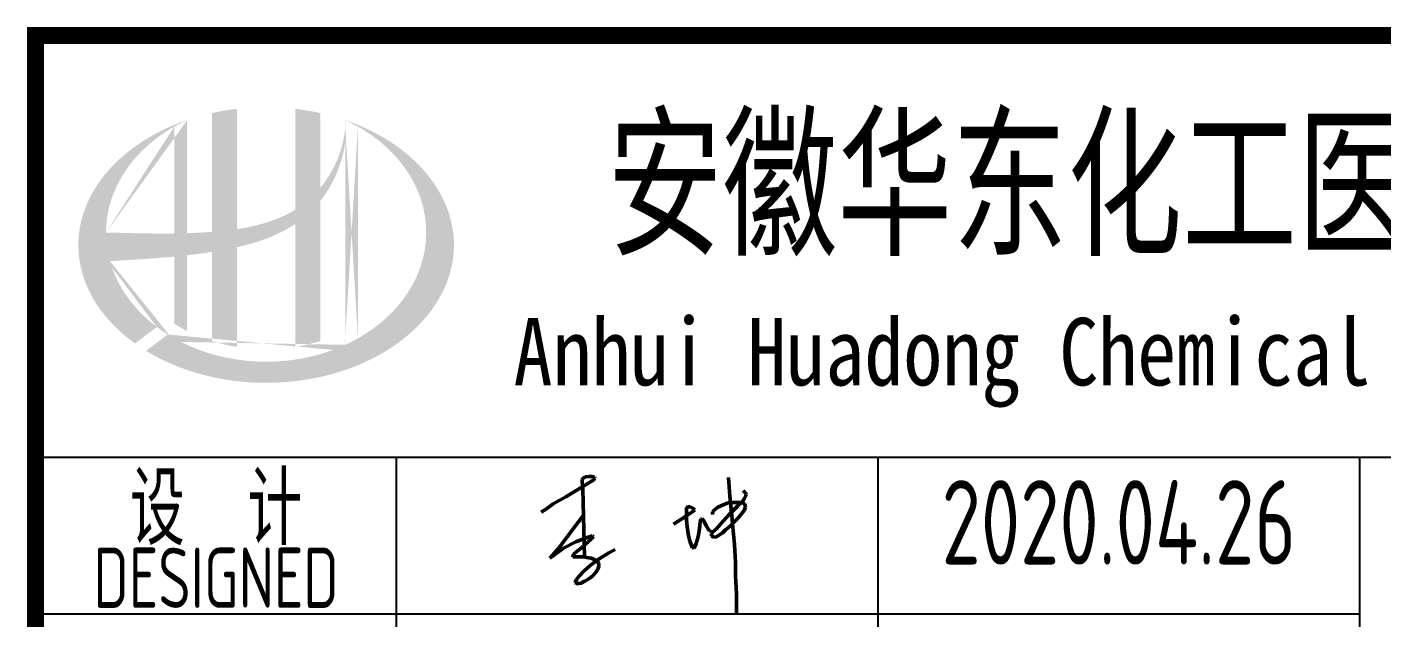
# Model space of a CAD drawing. Extents: x 5600590 to 5949977, y -428435 to -354779.
# Drawn here: x 5840070 to 5845697, y -408265 to -405813 of the extents above; entities that cross this region are included whole.
import ezdxf
from ezdxf.enums import TextEntityAlignment as Align

# ---------------------------------------------------------------- set-up
doc = ezdxf.new("R2010")
doc.units = 0
doc.header["$LTSCALE"] = 1000
doc.header["$MEASUREMENT"] = 0
doc.linetypes.add('2', pattern=[18.5, 12, -3, 0.5, -3])
doc.layers.get('0').update_dxf_attribs({"linetype": 'CONTINUOUS'})
doc.styles.add('AHD', font='sceie.shx', dxfattribs={"width": 0.7, "bigfont": 'sceic.shx'})
doc.styles.add('ECEC_TQ_S', font='')
doc.styles.add('sceie', font='sceie.shx', dxfattribs={"width": 0.7, "bigfont": 'sceic.shx'})
doc.styles.get('ECEC_TQ_S').set_extended_font_data('SimSun')

# ---------------------------------------------------------------- blocks, each defined once
blk = doc.blocks.new('qm')
at = {"lineweight": 50}
for p, q in [((-943370.6, -984436), (-943386.4, -984438.4)), ((-943358.3, -984436), (-943370.6, -984436)), ((-943347.6, -984439), (-943358.3, -984436)), ((-943465.8, -984521.4), (-943349.4, -984450.5)), ((-943396.1, -984445.4), (-943398.8, -984448.7)), ((-943398.8, -984448.7), (-943398.8, -984459)), ((-943398.8, -984459), (-943396.1, -984488.1)), ((-943386.4, -984438.4), (-943396.1, -984445.4)), ((-943396.1, -984488.1), (-943388.7, -984770.8)), ((-943349.4, -984450.5), (-943345.2, -984444.2)), ((-943345.2, -984444.2), (-943347.6, -984439)), ((-942790.9, -984440.7), (-942784.5, -984517.7)), ((-943547.1, -984570.6), (-943518.6, -984549.7)), ((-943518.6, -984549.7), (-943465.8, -984521.4)), ((-942815.2, -984555.8), (-942795.5, -984547)), ((-942795.5, -984547), (-942776.7, -984545.2)), ((-942784.5, -984517.7), (-942777.6, -984585.2)), ((-942776.7, -984545.2), (-942759.3, -984544.3)), ((-942759.3, -984544.3), (-942749.6, -984544.3)), ((-942752.8, -984559.9), (-942732.9, -984539.7)), ((-942749.6, -984544.3), (-942735.7, -984544.7)), ((-942735.7, -984544.7), (-942730, -984545.5)), ((-942732.9, -984539.7), (-942725.5, -984529.5)), ((-942718.3, -984507.7), (-942730.2, -984494.8)), ((-942730, -984545.5), (-942723.8, -984550.4)), ((-942725.5, -984529.5), (-942719.1, -984516.7)), ((-942723.8, -984550.4), (-942720.8, -984557)), ((-942719.1, -984516.7), (-942717.3, -984511)), ((-942717.3, -984511), (-942718.3, -984507.7)), ((-943568.4, -984584.4), (-943547.1, -984570.6)), ((-943393.3, -984596.7), (-943493.3, -984731.8)), ((-942978.2, -984608), (-942959.2, -984595.7)), ((-942960.5, -984562), (-942964.8, -984565.1)), ((-942964.8, -984565.1), (-942964.8, -984617.8)), ((-942950, -984562), (-942960.5, -984562)), ((-942959.2, -984595.7), (-942938.6, -984581.8)), ((-942941.4, -984566.4), (-942950, -984562)), ((-942930.9, -984574.6), (-942941.4, -984566.4)), ((-942938.6, -984581.8), (-942930.9, -984574.6)), ((-942857.2, -984594.1), (-942856.4, -984584.4)), ((-942856.4, -984584.4), (-942848.4, -984575.4)), ((-942848.4, -984575.4), (-942834.4, -984564.4)), ((-942834.4, -984564.4), (-942815.2, -984555.8)), ((-942814.3, -984623.8), (-942783, -984590.7)), ((-942783, -984590.7), (-942752.8, -984559.9)), ((-942777.6, -984585.2), (-942772.2, -984646.7)), ((-942742.2, -984598.4), (-942749.8, -984607.7)), ((-942736.3, -984591.1), (-942742.2, -984598.4)), ((-942730.4, -984584.2), (-942736.3, -984591.1)), ((-942725.6, -984577.1), (-942730.4, -984584.2)), ((-942722.2, -984570.7), (-942725.6, -984577.1)), ((-942719.7, -984563.8), (-942722.2, -984570.7)), ((-942720.8, -984557), (-942719.7, -984563.8)), ((-943018.8, -984634.4), (-942999.9, -984622.2)), ((-942999.9, -984622.2), (-942978.2, -984608)), ((-942964.8, -984617.8), (-942962.1, -984644.3)), ((-942962.1, -984644.3), (-942958.8, -984675)), ((-942912.2, -984664.1), (-942909.6, -984639.3)), ((-942909.6, -984639.3), (-942907.9, -984623.6)), ((-942907.9, -984623.6), (-942904.7, -984613.7)), ((-942904.7, -984613.7), (-942900.5, -984610.6)), ((-942900.5, -984610.6), (-942892.1, -984623.8)), ((-942892.1, -984623.8), (-942882.9, -984641.9)), ((-942882.9, -984641.9), (-942871.2, -984660.5)), ((-942871.2, -984660.5), (-942856.6, -984667.4)), ((-942855.7, -984666.2), (-942842.5, -984654.6)), ((-942842.5, -984654.6), (-942814.3, -984623.8)), ((-942802.7, -984658.6), (-942815.9, -984670.1)), ((-942792.4, -984649.6), (-942802.7, -984658.6)), ((-942781.5, -984639.7), (-942792.4, -984649.6)), ((-942772.3, -984630.7), (-942781.5, -984639.7)), ((-942761.4, -984620.1), (-942772.3, -984630.7)), ((-942772.2, -984646.7), (-942766.2, -984719.5)), ((-942749.8, -984607.7), (-942761.4, -984620.1)), ((-943476, -984734.3), (-943425.2, -984707.2)), ((-943425.2, -984707.2), (-943382.4, -984690.6)), ((-943357.6, -984694.6), (-943400.6, -984732)), ((-943382.4, -984690.6), (-943355, -984683.3)), ((-943350.7, -984686.1), (-943357.6, -984694.6)), ((-943355, -984683.3), (-943350.7, -984686.1)), ((-942958.8, -984675), (-942951.1, -984704.5)), ((-942951.1, -984704.5), (-942940.7, -984732.2)), ((-942935, -984735.3), (-942925, -984714.3)), ((-942925, -984714.3), (-942916.9, -984685.4)), ((-942916.9, -984685.4), (-942912.2, -984664.1)), ((-942860.9, -984673.9), (-942855.7, -984666.2)), ((-942860.9, -984684.9), (-942860.9, -984673.9)), ((-942850.6, -984688.5), (-942860.9, -984684.9)), ((-942840.3, -984686.5), (-942850.6, -984688.5)), ((-942827.9, -984678.2), (-942840.3, -984686.5)), ((-942815.9, -984670.1), (-942827.9, -984678.2)), ((-943493.3, -984731.8), (-943532.7, -984775.8)), ((-943532.7, -984775.8), (-943476, -984734.3)), ((-943426.7, -984752.5), (-943437.7, -984764.8)), ((-943437.7, -984764.8), (-943437.7, -984770)), ((-943437.7, -984770), (-943392.9, -984770)), ((-943400.6, -984732), (-943426.7, -984752.5)), ((-943392.9, -984770), (-943380.2, -984772.5)), ((-943380.2, -984772.5), (-943361.5, -984776)), ((-943328.1, -984779), (-943287.8, -984753.7)), ((-943287.8, -984753.7), (-943261.2, -984739.1)), ((-942940.7, -984732.2), (-942935, -984735.3)), ((-942766.2, -984719.5), (-942760.9, -984794)), ((-943413.6, -984852.5), (-943391, -984829.4)), ((-943391, -984829.4), (-943365.3, -984806.5)), ((-943365.3, -984806.5), (-943328.1, -984779)), ((-943361.5, -984776), (-943344.6, -984782.3)), ((-943344.6, -984782.3), (-943334.6, -984788.5)), ((-943333, -984820.9), (-943340.3, -984832.4)), ((-943334.6, -984788.5), (-943328.5, -984800.6)), ((-943328.5, -984809.7), (-943333, -984820.9)), ((-943328.5, -984800.6), (-943328.5, -984809.7)), ((-942760.9, -984794), (-942760.9, -984848.2)), ((-943427.9, -984878.6), (-943422.3, -984863.8)), ((-943424, -984881), (-943427.9, -984878.6)), ((-943412.8, -984881), (-943424, -984881)), ((-943422.3, -984863.8), (-943413.6, -984852.5)), ((-943401.6, -984879.3), (-943412.8, -984881)), ((-943397, -984875.8), (-943401.6, -984879.3)), ((-943387.2, -984871.2), (-943397, -984875.8)), ((-943377.6, -984865.5), (-943387.2, -984871.2)), ((-943364.9, -984856.8), (-943377.6, -984865.5)), ((-943354.6, -984848.2), (-943364.9, -984856.8)), ((-943347.5, -984841), (-943354.6, -984848.2)), ((-943340.3, -984832.4), (-943347.5, -984841)), ((-942760.9, -984848.2), (-942758, -984923.5)), ((-942758, -984923.5), (-942758, -985007.1))]:
    blk.add_line(p, q, dxfattribs=at)
at = {"style": 'sceie', "width": 0.8}
for p in [(-941169.6, -984626.3), (-941208.7, -985276.9), (-941182.6, -985940.5), (-941143.6, -986591.1), (-941130.5, -987189.7)]:
    blk.add_attdef('2020.04.26', text='', height=350, dxfattribs=at).set_placement(p, align=Align.MIDDLE)

msp = doc.modelspace()

# ---------------------------------------------------------------- hatches: boundary and pattern name
h = msp.add_hatch(color=256)
edge = h.paths.add_edge_path()
edge.add_spline(control_points=[(5840941.1, -406726.1), (5840947.2, -406724.7), (5840953.3, -406723.3), (5841002.4, -406711.4), (5841045, -406698.4), (5841120, -406667.3), (5841152.9, -406650.3), (5841183.8, -406629.7)], knot_values=[61.629012, 61.629012, 61.629012, 61.629012, 63.330431, 63.330431, 75.353634, 75.353634, 85.398649, 85.398649, 85.398649, 85.398649], degree=3, periodic=0)
edge.add_line((5841183.8, -406629.7), (5841183.8, -407139.9))
edge.add_spline(control_points=[(5841183.8, -407139.9), (5841200.9, -407137.2), (5841217.9, -407133.9), (5841252.7, -407125.8), (5841270.4, -407121), (5841287.8, -407115.5)], knot_values=[4.908456, 4.908456, 4.908456, 4.908456, 4.992821, 4.992821, 5.083034, 5.083034, 5.083034, 5.083034], degree=3, periodic=0)
edge.add_line((5841287.8, -407115.5), (5841287.8, -406534.1))
edge.add_spline(control_points=[(5841287.8, -406534.1), (5841296.4, -406523.1), (5841304.6, -406511.8), (5841330.7, -406472.1), (5841346.3, -406442.2), (5841375.6, -406369.4), (5841386.8, -406325.6), (5841391.5, -406280.3), (5841391.6, -406279), (5841391.8, -406277.7)], knot_values=[97.991744, 97.991744, 97.991744, 97.991744, 101.64219, 101.64219, 110.337975, 110.337975, 121.934322, 121.934322, 122.270691, 122.270691, 122.270691, 122.270691], degree=3, periodic=0)
edge.add_line((5841391.8, -406277.7), (5841391.8, -406207.3))
edge.add_spline(control_points=[(5841391.8, -406207.3), (5841391.7, -406215), (5841391.3, -406222.6), (5841390.7, -406230.3)], knot_values=[126.194075, 126.194075, 126.194075, 126.194075, 128.396762, 128.396762, 128.396762, 128.396762], degree=3, periodic=0)
edge.add_spline(control_points=[(5841390.7, -406230.3), (5841390.3, -406236.5), (5841389.7, -406242.7), (5841388.9, -406249)], knot_values=[124.417049, 124.417049, 124.417049, 124.417049, 126.194075, 126.194075, 126.194075, 126.194075], degree=3, periodic=0)
edge.add_spline(control_points=[(5841388.9, -406249), (5841387.7, -406258.1), (5841386.3, -406267.2), (5841384.5, -406276.3)], knot_values=[121.80529, 121.80529, 121.80529, 121.80529, 124.417049, 124.417049, 124.417049, 124.417049], degree=3, periodic=0)
edge.add_spline(control_points=[(5841384.5, -406276.3), (5841382.1, -406288.5), (5841379.2, -406300.6), (5841375.7, -406312.6)], knot_values=[118.31574, 118.31574, 118.31574, 118.31574, 121.80529, 121.80529, 121.80529, 121.80529], degree=3, periodic=0)
edge.add_spline(control_points=[(5841375.7, -406312.6), (5841372.2, -406324.7), (5841368.1, -406336.7), (5841363.6, -406348.6)], knot_values=[114.795988, 114.795988, 114.795988, 114.795988, 118.31574, 118.31574, 118.31574, 118.31574], degree=3, periodic=0)
edge.add_spline(control_points=[(5841363.6, -406348.6), (5841359.1, -406360.3), (5841354.1, -406371.8), (5841348.7, -406383.2)], knot_values=[111.329641, 111.329641, 111.329641, 111.329641, 114.795988, 114.795988, 114.795988, 114.795988], degree=3, periodic=0)
edge.add_spline(control_points=[(5841348.7, -406383.2), (5841343.1, -406394.7), (5841337.1, -406406.1), (5841330.7, -406417.1)], knot_values=[107.79529, 107.79529, 107.79529, 107.79529, 111.329641, 111.329641, 111.329641, 111.329641], degree=3, periodic=0)
edge.add_spline(control_points=[(5841330.7, -406417.1), (5841324.4, -406428), (5841317.6, -406438.5), (5841310.5, -406448.8)], knot_values=[104.343579, 104.343579, 104.343579, 104.343579, 107.79529, 107.79529, 107.79529, 107.79529], degree=3, periodic=0)
edge.add_spline(control_points=[(5841310.5, -406448.8), (5841303.3, -406459.2), (5841295.7, -406469.2), (5841287.8, -406478.9)], knot_values=[100.8507, 100.8507, 100.8507, 100.8507, 104.343579, 104.343579, 104.343579, 104.343579], degree=3, periodic=0)
edge.add_line((5841287.8, -406478.9), (5841287.8, -406169.6))
edge.add_spline(control_points=[(5841287.8, -406169.6), (5841253.7, -406162.1), (5841218.9, -406156.2), (5841183.8, -406152.1)], knot_values=[4.423999, 4.423999, 4.423999, 4.423999, 4.558741, 4.558741, 4.558741, 4.558741], degree=3, periodic=0)
edge.add_line((5841183.8, -406152.1), (5841183.8, -406570.2))
edge.add_spline(control_points=[(5841183.8, -406570.2), (5841111.8, -406614.8), (5841027.6, -406638), (5840941.1, -406651)], knot_values=[63.246215, 63.246215, 63.246215, 63.246215, 87.689124, 87.689124, 87.689124, 87.689124], degree=3, periodic=0)
edge.add_line((5840941.1, -406651), (5840941.1, -406152.1))
edge.add_spline(control_points=[(5840941.1, -406152.1), (5840905.9, -406156.2), (5840871.1, -406162.1), (5840837.1, -406169.6)], knot_values=[4.866038, 4.866038, 4.866038, 4.866038, 5.000777, 5.000777, 5.000777, 5.000777], degree=3, periodic=0)
edge.add_line((5840837.1, -406169.6), (5840837.1, -406662.5))
edge.add_spline(control_points=[(5840837.1, -406662.5), (5840835.4, -406662.6), (5840800.5, -406665.2), (5840765.8, -406667), (5840733.1, -406668)], knot_values=[43.657356, 43.657356, 43.657356, 43.657356, 44.134253, 53.497092, 53.497092, 53.497092, 53.497092], degree=3, periodic=0)
edge.add_line((5840733.1, -406668), (5840733.1, -406198.9))
edge.add_spline(control_points=[(5840733.1, -406198.9), (5840716, -406204.7), (5840699.3, -406211), (5840682.9, -406217.8)], knot_values=[5.14157, 5.14157, 5.14157, 5.14157, 5.212921, 5.212921, 5.212921, 5.212921], degree=3, periodic=0)
edge.add_spline(control_points=[(5840682.9, -406217.8), (5840676, -406220.6), (5840669.1, -406223.5), (5840636.9, -406237.7), (5840612.4, -406249.9), (5840588.9, -406263.1)], knot_values=[5.212921, 5.212921, 5.212921, 5.212921, 5.24296, 5.24296, 5.355623, 5.355623, 5.355623, 5.355623], degree=3, periodic=0)
edge.add_spline(control_points=[(5840588.9, -406263.1), (5840574, -406271.5), (5840559.6, -406280.2), (5840545.6, -406289.3)], knot_values=[5.355623, 5.355623, 5.355623, 5.355623, 5.426974, 5.426974, 5.426974, 5.426974], degree=3, periodic=0)
edge.add_spline(control_points=[(5840545.6, -406289.3), (5840538.2, -406294.2), (5840530.9, -406299.1), (5840517.4, -406308.6), (5840511.1, -406313.1), (5840505, -406317.7)], knot_values=[5.426974, 5.426974, 5.426974, 5.426974, 5.464765, 5.464765, 5.498325, 5.498325, 5.498325, 5.498325], degree=3, periodic=0)
edge.add_spline(control_points=[(5840505, -406317.7), (5840478.9, -406337.3), (5840454.9, -406358.1), (5840433, -406380.1)], knot_values=[5.498325, 5.498325, 5.498325, 5.498325, 5.641027, 5.641027, 5.641027, 5.641027], degree=3, periodic=0)
edge.add_spline(control_points=[(5840433, -406380.1), (5840426, -406387.1), (5840419.2, -406394.2), (5840398.8, -406416.8), (5840385.9, -406432.6), (5840374.1, -406448.8)], knot_values=[5.641027, 5.641027, 5.641027, 5.641027, 5.686569, 5.686569, 5.783729, 5.783729, 5.783729, 5.783729], degree=3, periodic=0)
edge.add_spline(control_points=[(5840374.1, -406448.8), (5840359, -406469.6), (5840345.7, -406491), (5840332.6, -406516), (5840331, -406519.1), (5840329.4, -406522.3)], knot_values=[5.783729, 5.783729, 5.783729, 5.783729, 5.908374, 5.908374, 5.92643, 5.92643, 5.92643, 5.92643], degree=3, periodic=0)
edge.add_spline(control_points=[(5840329.4, -406522.3), (5840316.9, -406547.4), (5840306.9, -406573.1), (5840299.4, -406599)], knot_values=[5.92643, 5.92643, 5.92643, 5.92643, 6.069132, 6.069132, 6.069132, 6.069132], degree=3, periodic=0)
edge.add_spline(control_points=[(5840299.4, -406599), (5840296.1, -406610.1), (5840293.4, -406621.3), (5840288, -406647.4), (5840285.7, -406662.5), (5840284.3, -406677.5)], knot_values=[6.069132, 6.069132, 6.069132, 6.069132, 6.130179, 6.130179, 6.211834, 6.211834, 6.211834, 6.211834], degree=3, periodic=0)
edge.add_spline(control_points=[(5840284.3, -406677.5), (5840283, -406690.7), (5840282.4, -406703.9), (5840282.4, -406717.1)], knot_values=[6.211834, 6.211834, 6.211834, 6.211834, 6.283185, 6.283185, 6.283185, 6.283185], degree=3, periodic=0)
edge.add_spline(control_points=[(5840282.4, -406717.1), (5840282.4, -406726.4), (5840282.7, -406735.8), (5840283.4, -406745.1)], knot_values=[6.283185, 6.283185, 6.283185, 6.283185, 6.333655, 6.333655, 6.333655, 6.333655], degree=3, periodic=0)
edge.add_spline(control_points=[(5840283.4, -406745.1), (5840284.6, -406763.7), (5840287.1, -406782.3), (5840290.9, -406800.9)], knot_values=[6.333655, 6.333655, 6.333655, 6.333655, 6.434594, 6.434594, 6.434594, 6.434594], degree=3, periodic=0)
edge.add_spline(control_points=[(5840290.9, -406800.9), (5840291.1, -406802.1), (5840291.4, -406803.3), (5840295.3, -406821.8), (5840300.1, -406839), (5840305.9, -406856)], knot_values=[6.434594, 6.434594, 6.434594, 6.434594, 6.441278, 6.441278, 6.535532, 6.535532, 6.535532, 6.535532], degree=3, periodic=0)
edge.add_spline(control_points=[(5840305.9, -406856), (5840312.2, -406874.2), (5840319.7, -406892.3), (5840328.5, -406910.1)], knot_values=[6.535532, 6.535532, 6.535532, 6.535532, 6.636471, 6.636471, 6.636471, 6.636471], degree=3, periodic=0)
edge.add_spline(control_points=[(5840328.5, -406910.1), (5840330.7, -406914.5), (5840333, -406919), (5840342.3, -406936.6), (5840350, -406949.7), (5840358.4, -406962.5)], knot_values=[6.636471, 6.636471, 6.636471, 6.636471, 6.661894, 6.661894, 6.73741, 6.73741, 6.73741, 6.73741], degree=3, periodic=0)
edge.add_spline(control_points=[(5840358.4, -406962.5), (5840369.5, -406979.7), (5840381.9, -406996.5), (5840395.5, -407012.9)], knot_values=[6.73741, 6.73741, 6.73741, 6.73741, 6.838349, 6.838349, 6.838349, 6.838349], degree=3, periodic=0)
edge.add_spline(control_points=[(5840395.5, -407012.9), (5840401.4, -407020), (5840407.5, -407027.1), (5840422, -407043), (5840430.6, -407051.9), (5840439.5, -407060.5)], knot_values=[6.838349, 6.838349, 6.838349, 6.838349, 6.88251, 6.88251, 6.939288, 6.939288, 6.939288, 6.939288], degree=3, periodic=0)
edge.add_spline(control_points=[(5840439.5, -407060.5), (5840455.2, -407075.9), (5840472.1, -407090.7), (5840490, -407104.9)], knot_values=[6.939288, 6.939288, 6.939288, 6.939288, 7.040227, 7.040227, 7.040227, 7.040227], degree=3, periodic=0)
edge.add_spline(control_points=[(5840490, -407104.9), (5840498.9, -407112), (5840508.1, -407119), (5840517.6, -407125.7)], knot_values=[7.040227, 7.040227, 7.040227, 7.040227, 7.090696, 7.090696, 7.090696, 7.090696], degree=3, periodic=0)
edge.add_line((5840517.6, -407125.7), (5840608.7, -407057.4))
edge.add_ellipse((5841062.4, -406665.1), major_axis=(665, 0), ratio=0.806676, start_angle=192.819, end_angle=226.9853, ccw=False)
edge.add_spline(control_points=[(5840414, -406784.1), (5840438, -406782.6), (5840462.1, -406781.2), (5840550.8, -406775.7), (5840615.6, -406771.4), (5840681.1, -406765)], knot_values=[11.398263, 11.398263, 11.398263, 11.398263, 18.40729, 18.40729, 37.18094, 37.18094, 37.18094, 37.18094], degree=3, periodic=0)
edge.add_line((5840681.1, -406765), (5840681.1, -407044.1))
edge.add_spline(control_points=[(5840681.1, -407044.1), (5840684.6, -407046.3), (5840688.2, -407048.5), (5840705.2, -407058.7), (5840718.9, -407066.3), (5840733.1, -407073.5)], knot_values=[4.049945, 4.049945, 4.049945, 4.049945, 4.072021, 4.072021, 4.153257, 4.153257, 4.153257, 4.153257], degree=3, periodic=0)
edge.add_line((5840733.1, -407073.5), (5840733.1, -406759.6))
edge.add_spline(control_points=[(5840733.1, -406759.6), (5840765.3, -406755.9), (5840797.6, -406751.7), (5840832.5, -406746.3), (5840834.8, -406745.9), (5840837.1, -406745.6)], knot_values=[42.135009, 42.135009, 42.135009, 42.135009, 51.307228, 51.307228, 51.948574, 51.948574, 51.948574, 51.948574], degree=3, periodic=0)
edge.add_line((5840837.1, -406745.6), (5840837.1, -407115.5))
edge.add_spline(control_points=[(5840837.1, -407115.5), (5840870.7, -407126.1), (5840905.6, -407134.3), (5840941.1, -407139.9)], knot_values=[4.34174, 4.34174, 4.34174, 4.34174, 4.516316, 4.516316, 4.516316, 4.516316], degree=3, periodic=0)
edge.add_line((5840941.1, -407139.9), (5840941.1, -406726.1))
edge = h.paths.add_edge_path(flags=16)
edge.add_ellipse((5841062.4, -406665.1), major_axis=(665, 0), ratio=0.806676, start_angle=124.9875, end_angle=179.999, ccw=False)
edge.add_line((5840681.1, -406225.6), (5840681.1, -406669.2))
edge.add_spline(control_points=[(5840681.1, -406669.2), (5840585.7, -406670.5), (5840491.8, -406667.5), (5840397.4, -406665.1)], knot_values=[11.27373, 11.27373, 11.27373, 11.27373, 38.687513, 38.687513, 38.687513, 38.687513], degree=3, periodic=0)
edge = h.paths.add_edge_path()
edge.add_spline(control_points=[(5840563.6, -407156.2), (5840594.6, -407175.2), (5840627.8, -407192.5), (5840712.4, -407229.7), (5840765.7, -407247.6), (5840876.4, -407274.1), (5840933.9, -407282.9), (5841050, -407290.6), (5841108.7, -407289.7), (5841224.2, -407278.2), (5841281.1, -407267.7), (5841390.1, -407237.6), (5841442.3, -407218.1), (5841539.2, -407171.2), (5841584, -407143.9), (5841663.9, -407082.9), (5841699.1, -407049.4), (5841758.4, -406977.9), (5841782.5, -406940), (5841818.9, -406861.9), (5841831.2, -406821.7), (5841843.8, -406740.5), (5841844.1, -406699.5), (5841832.6, -406618), (5841820.8, -406577.5), (5841785.2, -406498.8), (5841761.4, -406460.6), (5841702.6, -406388.4), (5841667.5, -406354.4), (5841587.7, -406292.8), (5841543, -406265.1), (5841461.8, -406225.3), (5841427.4, -406211.1), (5841391.8, -406198.9)], knot_values=[0.886421, 0.886421, 0.886421, 0.886421, 1.040557, 1.040557, 1.261172, 1.261172, 1.481788, 1.481788, 1.702404, 1.702404, 1.92302, 1.92302, 2.143636, 2.143636, 2.364252, 2.364252, 2.584868, 2.584868, 2.805484, 2.805484, 3.026099, 3.026099, 3.246715, 3.246715, 3.46852, 3.46852, 3.690325, 3.690325, 3.91213, 3.91213, 4.133935, 4.133935, 4.283209, 4.283209, 4.283209, 4.283209], degree=3, periodic=0)
edge.add_line((5841391.8, -406198.9), (5841391.8, -406198.9))
edge.add_spline(control_points=[(5841391.8, -406199), (5841391.8, -406201.8), (5841391.8, -406204.5), (5841391.8, -406207.3)], knot_values=[128.396762, 128.396762, 128.396762, 128.396762, 129.192193, 129.192193, 129.192193, 129.192193], degree=3, periodic=0)
edge.add_line((5841391.8, -406207.3), (5841391.8, -407131.2))
edge.add_ellipse((5841062.4, -406665.1), major_axis=(665, 0), ratio=0.806676, start_angle=232.1054, end_angle=299.6833, ccw=False)
edge.add_line((5840653.9, -407088.5), (5840563.6, -407156.2))
edge = h.paths.add_edge_path(flags=16)
edge.add_ellipse((5841062.4, -406665.1), major_axis=(665, 0), ratio=0.806676, start_angle=304.9875, end_angle=415.0121, ccw=False)
edge.add_line((5841443.8, -407104.6), (5841443.8, -406225.6))
h = msp.add_hatch(color=256)
edge = h.paths.add_edge_path()
edge.add_spline(control_points=[(5840941.1, -406726.1), (5840947.2, -406724.7), (5840953.3, -406723.3), (5841002.4, -406711.4), (5841045, -406698.4), (5841120, -406667.3), (5841152.9, -406650.3), (5841183.8, -406629.7)], knot_values=[61.629012, 61.629012, 61.629012, 61.629012, 63.330431, 63.330431, 75.353634, 75.353634, 85.398649, 85.398649, 85.398649, 85.398649], degree=3, periodic=0)
edge.add_line((5841183.8, -406629.7), (5841183.8, -407139.9))
edge.add_spline(control_points=[(5841183.8, -407139.9), (5841200.9, -407137.2), (5841217.9, -407133.9), (5841252.7, -407125.8), (5841270.4, -407121), (5841287.8, -407115.5)], knot_values=[4.908456, 4.908456, 4.908456, 4.908456, 4.992821, 4.992821, 5.083034, 5.083034, 5.083034, 5.083034], degree=3, periodic=0)
edge.add_line((5841287.8, -407115.5), (5841287.8, -406534.1))
edge.add_spline(control_points=[(5841287.8, -406534.1), (5841296.4, -406523.1), (5841304.6, -406511.8), (5841330.7, -406472.1), (5841346.3, -406442.2), (5841375.6, -406369.4), (5841386.8, -406325.6), (5841391.5, -406280.3), (5841391.6, -406279), (5841391.8, -406277.7)], knot_values=[97.991744, 97.991744, 97.991744, 97.991744, 101.64219, 101.64219, 110.337975, 110.337975, 121.934322, 121.934322, 122.270691, 122.270691, 122.270691, 122.270691], degree=3, periodic=0)
edge.add_line((5841391.8, -406277.7), (5841391.8, -406207.3))
edge.add_spline(control_points=[(5841391.8, -406207.3), (5841391.7, -406215), (5841391.3, -406222.6), (5841390.7, -406230.3)], knot_values=[126.194075, 126.194075, 126.194075, 126.194075, 128.396762, 128.396762, 128.396762, 128.396762], degree=3, periodic=0)
edge.add_spline(control_points=[(5841390.7, -406230.3), (5841390.3, -406236.5), (5841389.7, -406242.7), (5841388.9, -406249)], knot_values=[124.417049, 124.417049, 124.417049, 124.417049, 126.194075, 126.194075, 126.194075, 126.194075], degree=3, periodic=0)
edge.add_spline(control_points=[(5841388.9, -406249), (5841387.7, -406258.1), (5841386.3, -406267.2), (5841384.5, -406276.3)], knot_values=[121.80529, 121.80529, 121.80529, 121.80529, 124.417049, 124.417049, 124.417049, 124.417049], degree=3, periodic=0)
edge.add_spline(control_points=[(5841384.5, -406276.3), (5841382.1, -406288.5), (5841379.2, -406300.6), (5841375.7, -406312.6)], knot_values=[118.31574, 118.31574, 118.31574, 118.31574, 121.80529, 121.80529, 121.80529, 121.80529], degree=3, periodic=0)
edge.add_spline(control_points=[(5841375.7, -406312.6), (5841372.2, -406324.7), (5841368.1, -406336.7), (5841363.6, -406348.6)], knot_values=[114.795988, 114.795988, 114.795988, 114.795988, 118.31574, 118.31574, 118.31574, 118.31574], degree=3, periodic=0)
edge.add_spline(control_points=[(5841363.6, -406348.6), (5841359.1, -406360.3), (5841354.1, -406371.8), (5841348.7, -406383.2)], knot_values=[111.329641, 111.329641, 111.329641, 111.329641, 114.795988, 114.795988, 114.795988, 114.795988], degree=3, periodic=0)
edge.add_spline(control_points=[(5841348.7, -406383.2), (5841343.1, -406394.7), (5841337.1, -406406.1), (5841330.7, -406417.1)], knot_values=[107.79529, 107.79529, 107.79529, 107.79529, 111.329641, 111.329641, 111.329641, 111.329641], degree=3, periodic=0)
edge.add_spline(control_points=[(5841330.7, -406417.1), (5841324.4, -406428), (5841317.6, -406438.5), (5841310.5, -406448.8)], knot_values=[104.343579, 104.343579, 104.343579, 104.343579, 107.79529, 107.79529, 107.79529, 107.79529], degree=3, periodic=0)
edge.add_spline(control_points=[(5841310.5, -406448.8), (5841303.3, -406459.2), (5841295.7, -406469.2), (5841287.8, -406478.9)], knot_values=[100.8507, 100.8507, 100.8507, 100.8507, 104.343579, 104.343579, 104.343579, 104.343579], degree=3, periodic=0)
edge.add_line((5841287.8, -406478.9), (5841287.8, -406169.6))
edge.add_spline(control_points=[(5841287.8, -406169.6), (5841253.7, -406162.1), (5841218.9, -406156.2), (5841183.8, -406152.1)], knot_values=[4.423999, 4.423999, 4.423999, 4.423999, 4.558741, 4.558741, 4.558741, 4.558741], degree=3, periodic=0)
edge.add_line((5841183.8, -406152.1), (5841183.8, -406570.2))
edge.add_spline(control_points=[(5841183.8, -406570.2), (5841111.8, -406614.8), (5841027.6, -406638), (5840941.1, -406651)], knot_values=[63.246215, 63.246215, 63.246215, 63.246215, 87.689124, 87.689124, 87.689124, 87.689124], degree=3, periodic=0)
edge.add_line((5840941.1, -406651), (5840941.1, -406152.1))
edge.add_spline(control_points=[(5840941.1, -406152.1), (5840905.9, -406156.2), (5840871.1, -406162.1), (5840837.1, -406169.6)], knot_values=[4.866038, 4.866038, 4.866038, 4.866038, 5.000777, 5.000777, 5.000777, 5.000777], degree=3, periodic=0)
edge.add_line((5840837.1, -406169.6), (5840837.1, -406662.5))
edge.add_spline(control_points=[(5840837.1, -406662.5), (5840835.4, -406662.6), (5840800.5, -406665.2), (5840765.8, -406667), (5840733.1, -406668)], knot_values=[43.657356, 43.657356, 43.657356, 43.657356, 44.134253, 53.497092, 53.497092, 53.497092, 53.497092], degree=3, periodic=0)
edge.add_line((5840733.1, -406668), (5840733.1, -406198.9))
edge.add_spline(control_points=[(5840733.1, -406198.9), (5840716, -406204.7), (5840699.3, -406211), (5840682.9, -406217.8)], knot_values=[5.14157, 5.14157, 5.14157, 5.14157, 5.212921, 5.212921, 5.212921, 5.212921], degree=3, periodic=0)
edge.add_spline(control_points=[(5840682.9, -406217.8), (5840676, -406220.6), (5840669.1, -406223.5), (5840636.9, -406237.7), (5840612.4, -406249.9), (5840588.9, -406263.1)], knot_values=[5.212921, 5.212921, 5.212921, 5.212921, 5.24296, 5.24296, 5.355623, 5.355623, 5.355623, 5.355623], degree=3, periodic=0)
edge.add_spline(control_points=[(5840588.9, -406263.1), (5840574, -406271.5), (5840559.6, -406280.2), (5840545.6, -406289.3)], knot_values=[5.355623, 5.355623, 5.355623, 5.355623, 5.426974, 5.426974, 5.426974, 5.426974], degree=3, periodic=0)
edge.add_spline(control_points=[(5840545.6, -406289.3), (5840538.2, -406294.2), (5840530.9, -406299.1), (5840517.4, -406308.6), (5840511.1, -406313.1), (5840505, -406317.7)], knot_values=[5.426974, 5.426974, 5.426974, 5.426974, 5.464765, 5.464765, 5.498325, 5.498325, 5.498325, 5.498325], degree=3, periodic=0)
edge.add_spline(control_points=[(5840505, -406317.7), (5840478.9, -406337.3), (5840454.9, -406358.1), (5840433, -406380.1)], knot_values=[5.498325, 5.498325, 5.498325, 5.498325, 5.641027, 5.641027, 5.641027, 5.641027], degree=3, periodic=0)
edge.add_spline(control_points=[(5840433, -406380.1), (5840426, -406387.1), (5840419.2, -406394.2), (5840398.8, -406416.8), (5840385.9, -406432.6), (5840374.1, -406448.8)], knot_values=[5.641027, 5.641027, 5.641027, 5.641027, 5.686569, 5.686569, 5.783729, 5.783729, 5.783729, 5.783729], degree=3, periodic=0)
edge.add_spline(control_points=[(5840374.1, -406448.8), (5840359, -406469.6), (5840345.7, -406491), (5840332.6, -406516), (5840331, -406519.1), (5840329.4, -406522.3)], knot_values=[5.783729, 5.783729, 5.783729, 5.783729, 5.908374, 5.908374, 5.92643, 5.92643, 5.92643, 5.92643], degree=3, periodic=0)
edge.add_spline(control_points=[(5840329.4, -406522.3), (5840316.9, -406547.4), (5840306.9, -406573.1), (5840299.4, -406599)], knot_values=[5.92643, 5.92643, 5.92643, 5.92643, 6.069132, 6.069132, 6.069132, 6.069132], degree=3, periodic=0)
edge.add_spline(control_points=[(5840299.4, -406599), (5840296.1, -406610.1), (5840293.4, -406621.3), (5840288, -406647.4), (5840285.7, -406662.5), (5840284.3, -406677.5)], knot_values=[6.069132, 6.069132, 6.069132, 6.069132, 6.130179, 6.130179, 6.211834, 6.211834, 6.211834, 6.211834], degree=3, periodic=0)
edge.add_spline(control_points=[(5840284.3, -406677.5), (5840283, -406690.7), (5840282.4, -406703.9), (5840282.4, -406717.1)], knot_values=[6.211834, 6.211834, 6.211834, 6.211834, 6.283185, 6.283185, 6.283185, 6.283185], degree=3, periodic=0)
edge.add_spline(control_points=[(5840282.4, -406717.1), (5840282.4, -406726.4), (5840282.7, -406735.8), (5840283.4, -406745.1)], knot_values=[6.283185, 6.283185, 6.283185, 6.283185, 6.333655, 6.333655, 6.333655, 6.333655], degree=3, periodic=0)
edge.add_spline(control_points=[(5840283.4, -406745.1), (5840284.6, -406763.7), (5840287.1, -406782.3), (5840290.9, -406800.9)], knot_values=[6.333655, 6.333655, 6.333655, 6.333655, 6.434594, 6.434594, 6.434594, 6.434594], degree=3, periodic=0)
edge.add_spline(control_points=[(5840290.9, -406800.9), (5840291.1, -406802.1), (5840291.4, -406803.3), (5840295.3, -406821.8), (5840300.1, -406839), (5840305.9, -406856)], knot_values=[6.434594, 6.434594, 6.434594, 6.434594, 6.441278, 6.441278, 6.535532, 6.535532, 6.535532, 6.535532], degree=3, periodic=0)
edge.add_spline(control_points=[(5840305.9, -406856), (5840312.2, -406874.2), (5840319.7, -406892.3), (5840328.5, -406910.1)], knot_values=[6.535532, 6.535532, 6.535532, 6.535532, 6.636471, 6.636471, 6.636471, 6.636471], degree=3, periodic=0)
edge.add_spline(control_points=[(5840328.5, -406910.1), (5840330.7, -406914.5), (5840333, -406919), (5840342.3, -406936.6), (5840350, -406949.7), (5840358.4, -406962.5)], knot_values=[6.636471, 6.636471, 6.636471, 6.636471, 6.661894, 6.661894, 6.73741, 6.73741, 6.73741, 6.73741], degree=3, periodic=0)
edge.add_spline(control_points=[(5840358.4, -406962.5), (5840369.5, -406979.7), (5840381.9, -406996.5), (5840395.5, -407012.9)], knot_values=[6.73741, 6.73741, 6.73741, 6.73741, 6.838349, 6.838349, 6.838349, 6.838349], degree=3, periodic=0)
edge.add_spline(control_points=[(5840395.5, -407012.9), (5840401.4, -407020), (5840407.5, -407027.1), (5840422, -407043), (5840430.6, -407051.9), (5840439.5, -407060.5)], knot_values=[6.838349, 6.838349, 6.838349, 6.838349, 6.88251, 6.88251, 6.939288, 6.939288, 6.939288, 6.939288], degree=3, periodic=0)
edge.add_spline(control_points=[(5840439.5, -407060.5), (5840455.2, -407075.9), (5840472.1, -407090.7), (5840490, -407104.9)], knot_values=[6.939288, 6.939288, 6.939288, 6.939288, 7.040227, 7.040227, 7.040227, 7.040227], degree=3, periodic=0)
edge.add_spline(control_points=[(5840490, -407104.9), (5840498.9, -407112), (5840508.1, -407119), (5840517.6, -407125.7)], knot_values=[7.040227, 7.040227, 7.040227, 7.040227, 7.090696, 7.090696, 7.090696, 7.090696], degree=3, periodic=0)
edge.add_line((5840517.6, -407125.7), (5840608.7, -407057.4))
edge.add_ellipse((5841062.4, -406665.1), major_axis=(665, 0), ratio=0.806676, start_angle=192.819, end_angle=226.9853, ccw=False)
edge.add_spline(control_points=[(5840414, -406784.1), (5840438, -406782.6), (5840462.1, -406781.2), (5840550.8, -406775.7), (5840615.6, -406771.4), (5840681.1, -406765)], knot_values=[11.398263, 11.398263, 11.398263, 11.398263, 18.40729, 18.40729, 37.18094, 37.18094, 37.18094, 37.18094], degree=3, periodic=0)
edge.add_line((5840681.1, -406765), (5840681.1, -407044.1))
edge.add_spline(control_points=[(5840681.1, -407044.1), (5840684.6, -407046.3), (5840688.2, -407048.5), (5840705.2, -407058.7), (5840718.9, -407066.3), (5840733.1, -407073.5)], knot_values=[4.049945, 4.049945, 4.049945, 4.049945, 4.072021, 4.072021, 4.153257, 4.153257, 4.153257, 4.153257], degree=3, periodic=0)
edge.add_line((5840733.1, -407073.5), (5840733.1, -406759.6))
edge.add_spline(control_points=[(5840733.1, -406759.6), (5840765.3, -406755.9), (5840797.6, -406751.7), (5840832.5, -406746.3), (5840834.8, -406745.9), (5840837.1, -406745.6)], knot_values=[42.135009, 42.135009, 42.135009, 42.135009, 51.307228, 51.307228, 51.948574, 51.948574, 51.948574, 51.948574], degree=3, periodic=0)
edge.add_line((5840837.1, -406745.6), (5840837.1, -407115.5))
edge.add_spline(control_points=[(5840837.1, -407115.5), (5840870.7, -407126.1), (5840905.6, -407134.3), (5840941.1, -407139.9)], knot_values=[4.34174, 4.34174, 4.34174, 4.34174, 4.516316, 4.516316, 4.516316, 4.516316], degree=3, periodic=0)
edge.add_line((5840941.1, -407139.9), (5840941.1, -406726.1))
edge = h.paths.add_edge_path(flags=16)
edge.add_ellipse((5841062.4, -406665.1), major_axis=(665, 0), ratio=0.806676, start_angle=124.9875, end_angle=179.999, ccw=False)
edge.add_line((5840681.1, -406225.6), (5840681.1, -406669.2))
edge.add_spline(control_points=[(5840681.1, -406669.2), (5840585.7, -406670.5), (5840491.8, -406667.5), (5840397.4, -406665.1)], knot_values=[11.27373, 11.27373, 11.27373, 11.27373, 38.687513, 38.687513, 38.687513, 38.687513], degree=3, periodic=0)
edge = h.paths.add_edge_path()
edge.add_spline(control_points=[(5840563.6, -407156.2), (5840594.6, -407175.2), (5840627.8, -407192.5), (5840712.4, -407229.7), (5840765.7, -407247.6), (5840876.4, -407274.1), (5840933.9, -407282.9), (5841050, -407290.6), (5841108.7, -407289.7), (5841224.2, -407278.2), (5841281.1, -407267.7), (5841390.1, -407237.6), (5841442.3, -407218.1), (5841539.2, -407171.2), (5841584, -407143.9), (5841663.9, -407082.9), (5841699.1, -407049.4), (5841758.4, -406977.9), (5841782.5, -406940), (5841818.9, -406861.9), (5841831.2, -406821.7), (5841843.8, -406740.5), (5841844.1, -406699.5), (5841832.6, -406618), (5841820.8, -406577.5), (5841785.2, -406498.8), (5841761.4, -406460.6), (5841702.6, -406388.4), (5841667.5, -406354.4), (5841587.7, -406292.8), (5841543, -406265.1), (5841461.8, -406225.3), (5841427.4, -406211.1), (5841391.8, -406198.9)], knot_values=[0.886421, 0.886421, 0.886421, 0.886421, 1.040557, 1.040557, 1.261172, 1.261172, 1.481788, 1.481788, 1.702404, 1.702404, 1.92302, 1.92302, 2.143636, 2.143636, 2.364252, 2.364252, 2.584868, 2.584868, 2.805484, 2.805484, 3.026099, 3.026099, 3.246715, 3.246715, 3.46852, 3.46852, 3.690325, 3.690325, 3.91213, 3.91213, 4.133935, 4.133935, 4.283209, 4.283209, 4.283209, 4.283209], degree=3, periodic=0)
edge.add_line((5841391.8, -406198.9), (5841391.8, -406198.9))
edge.add_spline(control_points=[(5841391.8, -406199), (5841391.8, -406201.8), (5841391.8, -406204.5), (5841391.8, -406207.3)], knot_values=[128.396762, 128.396762, 128.396762, 128.396762, 129.192193, 129.192193, 129.192193, 129.192193], degree=3, periodic=0)
edge.add_line((5841391.8, -406207.3), (5841391.8, -407131.2))
edge.add_ellipse((5841062.4, -406665.1), major_axis=(665, 0), ratio=0.806676, start_angle=232.1054, end_angle=299.6833, ccw=False)
edge.add_line((5840653.9, -407088.5), (5840563.6, -407156.2))
edge = h.paths.add_edge_path(flags=16)
edge.add_ellipse((5841062.4, -406665.1), major_axis=(665, 0), ratio=0.806676, start_angle=304.9875, end_angle=415.0121, ccw=False)
edge.add_line((5841443.8, -407104.6), (5841443.8, -406225.6))

# ---------------------------------------------------------------- linework, layer by layer
for p, q in [((5840104.6, -407597.7), (5858104.6, -407597.7)), ((5841604.6, -410847.7), (5841604.6, -407597.7)), ((5843604.6, -410847.7), (5843604.6, -407597.7)), ((5845604.6, -410847.7), (5845604.6, -407597.7)), ((5840104.6, -408247.7), (5845604.6, -408247.7))]:
    msp.add_line(p, q)
msp.add_lwpolyline([(5858104.6, -405847.7, 70, 70, 0), (5840104.6, -405847.7, 70, 70, 0), (5840104.6, -411847.7, 0, 0, 0)], format="xyseb")
at = {"const_width": 70}
msp.add_lwpolyline([(5840104.6, -405847.7), (5840104.6, -411847.7)], dxfattribs=at)

# ---------------------------------------------------------------- block references
at = {"color": 4, "linetype": '2'}
ref = msp.add_blockref('qm', (6785773.5, 576758.8), dxfattribs=at)
ref.add_attrib('2020.04.26', '2020.04.26', dxfattribs={"height": 350, "style": 'sceie', "width": 0.8}).set_placement((5844603.9, -407867.5), align=Align.MIDDLE)

# ---------------------------------------------------------------- texts
for s, height, style, width, p in [('安徽华东化工医药工程有限责任公司', 500, 'ECEC_TQ_S', 0.7, (5846299.5, -406447.7)), ('安徽华东化工医药工程有限责任公司', 500, 'ECEC_TQ_S', 0.7, (5846299.5, -406447.7)), ('Anhui Huadong Chemical & Medical Engineering Co.,Ltd', 280, 'ECEC_TQ_S', 0.85, (5846299.5, -407197.7)), ('Anhui Huadong Chemical & Medical Engineering Co.,Ltd', 280, 'ECEC_TQ_S', 0.85, (5846299.5, -407197.7)), ('设  计', 300, 'AHD', 0.8, (5840854.6, -407797.7)), ('设  计', 300, 'AHD', 0.8, (5840854.6, -407797.7)), ('DESIGNED', 250, 'AHD', 0.8, (5840854.6, -408097.7)), ('DESIGNED', 250, 'AHD', 0.8, (5840854.6, -408097.7))]:
    msp.add_text(s, height=height, dxfattribs=dict(style=style, width=width)).set_placement(p, align=Align.MIDDLE)

doc.saveas('drawing.dxf')
